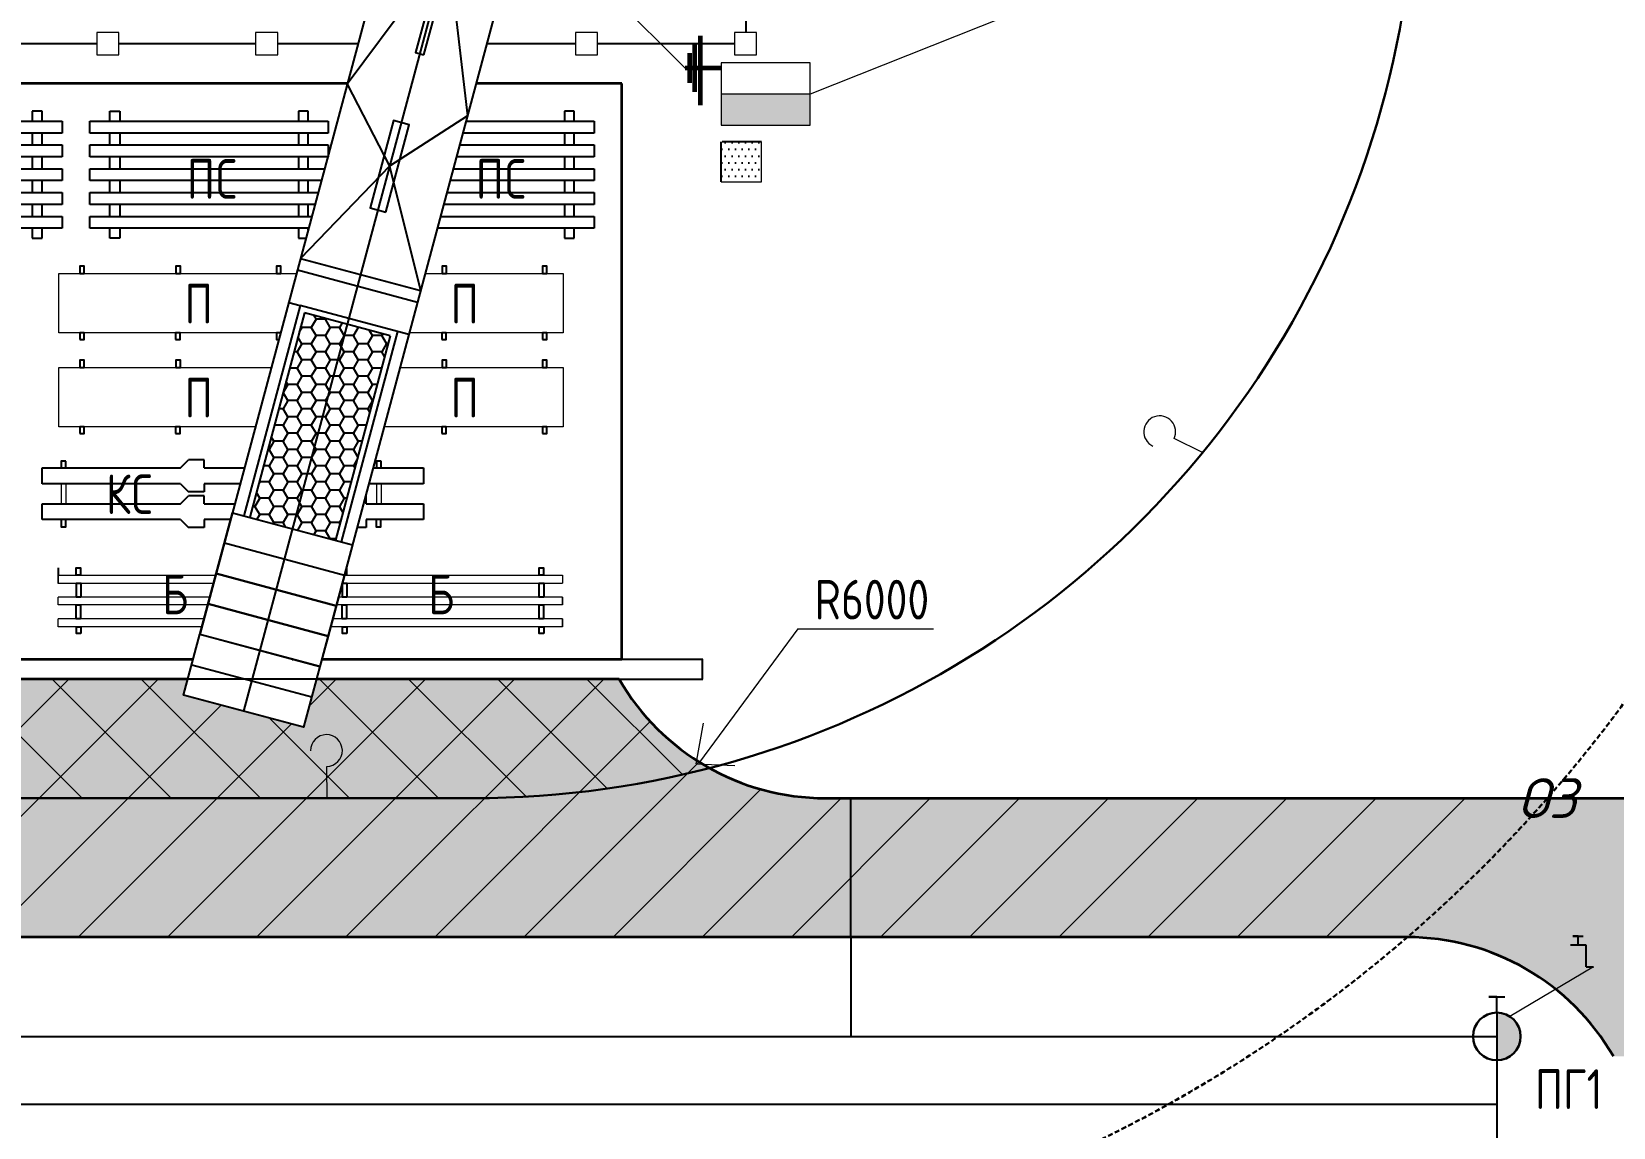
# Model space of a CAD drawing. Header units: millimetres. Extents: x -345369 to 252202, y 74562 to 424723.
# Drawn here: x -311697 to -303730, y 213455 to 218973 of the extents above; entities that cross this region are included whole.
import ezdxf

# ---------------------------------------------------------------- set-up
doc = ezdxf.new("R2010")
doc.units = ezdxf.units.MM
doc.linetypes.add('DASHEDX2', pattern=[38.1, 25.4, -12.7])
for name, color, linetype, lineweight in [('0.3 мм', 7, 'Continuous', 30), ('0.5 мм', 7, 'Continuous', 50), ('желтый', 2, 'Continuous', 30), ('Фасад толст', 7, 'Continuous', 60)]:
    doc.layers.add(name, color=color, linetype=linetype, lineweight=lineweight)
doc.layers.add('1', color=7, linetype='Continuous')
doc.layers.add('Системный слой', color=7, linetype='Continuous')
doc.styles.add('2.5', font='isocpeur.TTF', dxfattribs={"height": 2})
doc.styles.add('ISOCPEUR', font='isocpeur.TTF', dxfattribs={"width": 0.8})
doc.styles.get("Standard").update_dxf_attribs({"font": 'isocpeur.TTF', "oblique": 15})
doc.dimstyles.new('М500 стройгенп', dxfattribs={"dimtxt": 2, "dimasz": 2, "dimexe": 1.25, "dimexo": 0.625, "dimtad": 1, "dimlfac": 500, "dimtxsty": '2.5', "dimblk": 'ARCHTICK', "dimcen": 2.5, "dimadec": 0, "dimazin": 0, "dimtfac": 1, "dimtmove": 0, "dimatfit": 3, "dimfxl": 1, "dimarcsym": 0})

# ---------------------------------------------------------------- blocks, each defined once
blk = doc.blocks.new('_ArchTick')
at = {"color": 0, "linetype": 'ByBlock', "const_width": 0.15}
blk.add_lwpolyline([(-0.5, -0.5), (0.5, 0.5)], dxfattribs=at)
blk = doc.blocks.new('*D624')
at = {"color": 0, "lineweight": -2, "transparency": 16777216}
for p, q in [((-308722.8, 215812.6), (-308316.5, 215812.6)), ((-308317.7, 215712.6), (-308317.7, 215812.6)), ((-308737.6, 215712.6), (-308316.5, 215712.6))]:
    blk.add_line(p, q, dxfattribs=at)
at = {"layer": 'Defpoints', "color": 0, "transparency": 16777216}
for p in [(-308723.4, 215812.6), (-308317.7, 215812.6), (-308738.2, 215712.6)]:
    blk.add_point(p, dxfattribs=at)
at = {"color": 0, "lineweight": -2, "transparency": 16777216, "xscale": 2, "yscale": 2, "zscale": 2}
for p, rotation in [((-308317.7, 215812.6), 90), ((-308317.7, 215712.6), 270)]:
    blk.add_blockref('_ArchTick', p, dxfattribs=dict(at, rotation=rotation))
at = {"color": 0, "lineweight": 15, "transparency": 16777216, "insert": (-308319.4, 215762.6), "char_height": 2, "attachment_point": 5, "rotation": 90, "style": '2.5'}
blk.add_mtext('50000', dxfattribs=at)
blk = doc.blocks.new('*D633')
at = {"color": 0, "lineweight": -2, "transparency": 16777216}
for p, q in [((-310060.1, 215712.6), (-326417.6, 215712.6)), ((-326416.4, 214412.6), (-326416.4, 215712.6)), ((-326417, 214412.6), (-326417.6, 214412.6))]:
    blk.add_line(p, q, dxfattribs=at)
at = {"layer": 'Defpoints', "color": 0, "transparency": 16777216}
for p in [(-326416.4, 215712.6), (-310059.5, 215712.6), (-326416.4, 214412.6)]:
    blk.add_point(p, dxfattribs=at)
at = {"color": 0, "lineweight": -2, "transparency": 16777216, "xscale": 2, "yscale": 2, "zscale": 2}
for p, rotation in [((-326416.4, 215712.6), 90), ((-326416.4, 214412.6), 270)]:
    blk.add_blockref('_ArchTick', p, dxfattribs=dict(at, rotation=rotation))
at = {"color": 0, "lineweight": 15, "transparency": 16777216, "insert": (-326418.2, 215062.6), "char_height": 2, "attachment_point": 5, "rotation": 90, "style": '2.5'}
blk.add_mtext('649999,63', dxfattribs=at)
blk = doc.blocks.new('*D582')
at = {"color": 0, "lineweight": -2, "transparency": 16777216}
for p, q in [((-307626.5, 215112.6), (-307569.6, 215112.6)), ((-307570.9, 214412.6), (-307570.9, 215112.6)), ((-307626.5, 214412.6), (-307569.6, 214412.6))]:
    blk.add_line(p, q, dxfattribs=at)
at = {"layer": 'Defpoints', "color": 0, "transparency": 16777216}
for p in [(-307627.2, 215112.6), (-307570.9, 215112.6), (-307627.2, 214412.6)]:
    blk.add_point(p, dxfattribs=at)
at = {"color": 0, "lineweight": -2, "transparency": 16777216, "xscale": 2, "yscale": 2, "zscale": 2}
for p, rotation in [((-307570.9, 215112.6), 90), ((-307570.9, 214412.6), 270)]:
    blk.add_blockref('_ArchTick', p, dxfattribs=dict(at, rotation=rotation))
at = {"color": 0, "lineweight": 15, "transparency": 16777216, "insert": (-307572.7, 214762.6), "char_height": 2, "attachment_point": 5, "rotation": 90, "style": '2.5'}
blk.add_mtext('349999,97', dxfattribs=at)
blk = doc.blocks.new('*D590')
at = {"color": 0, "lineweight": -2, "transparency": 16777216}
for p, q in [((-307571.5, 214412.6), (-307572.1, 214412.6)), ((-307570.9, 214412.6), (-307570.9, 213912.6)), ((-307571.5, 213912.6), (-307572.1, 213912.6))]:
    blk.add_line(p, q, dxfattribs=at)
at = {"layer": 'Defpoints', "color": 0, "transparency": 16777216}
for p in [(-307570.9, 214412.6), (-307570.9, 213912.6), (-307570.9, 213912.6)]:
    blk.add_point(p, dxfattribs=at)
at = {"color": 0, "lineweight": -2, "transparency": 16777216, "xscale": 2, "yscale": 2, "zscale": 2}
for p, rotation in [((-307570.9, 214412.6), 90), ((-307570.9, 213912.6), 270)]:
    blk.add_blockref('_ArchTick', p, dxfattribs=dict(at, rotation=rotation))
at = {"color": 0, "lineweight": 20, "transparency": 16777216, "insert": (-307572.7, 214162.6), "char_height": 2, "attachment_point": 5, "rotation": 90, "style": '2.5'}
blk.add_mtext('250000,03', dxfattribs=at)
blk = doc.blocks.new('*D691')
at = {"color": 0, "lineweight": -2, "transparency": 16777216}
for p, q in [((-320316.6, 213792), (-320316.6, 213569.6)), ((-304316.6, 213792), (-304316.6, 213569.6)), ((-320316.6, 213570.8), (-304316.6, 213570.8))]:
    blk.add_line(p, q, dxfattribs=at)
at = {"layer": 'Defpoints', "color": 0, "transparency": 16777216}
for p in [(-320316.6, 213792.6), (-304316.6, 213792.6), (-304316.6, 213570.8)]:
    blk.add_point(p, dxfattribs=at)
at = {"color": 0, "lineweight": -2, "transparency": 16777216, "xscale": 2, "yscale": 2, "zscale": 2, "rotation": 180}
blk.add_blockref('_ArchTick', (-320316.6, 213570.8), dxfattribs=at)
at = {"color": 0, "lineweight": -2, "transparency": 16777216, "xscale": 2, "yscale": 2, "zscale": 2}
blk.add_blockref('_ArchTick', (-304316.6, 213570.8), dxfattribs=at)
at = {"color": 0, "lineweight": 15, "transparency": 16777216, "insert": (-312316.6, 213572.4), "char_height": 2, "attachment_point": 5, "style": '2.5'}
blk.add_mtext('8000000', dxfattribs=at)

msp = doc.modelspace()

# ---------------------------------------------------------------- hatches: boundary and pattern name
at = {"lineweight": 20}
h = msp.add_hatch(dxfattribs=at)
h.set_pattern_fill('AR-CONC', color=256, scale=2.5)
h.set_pattern_definition([(50, (-467359.26, -150275.32), (455.46167, -39.8477), [47.625, -523.875]), (355, (-467359.26, -150275.3), (-88.10855, 477.6421), [38.1, -419.10146]), (100.45144, (-467321.3, -150278.64), (367.3531, 437.7944), [40.475, -445.2256]), (46.1842, (-467359.26, -150148.3), (677.6976, -105.1058), [71.4375, -785.8125]), (96.63556, (-467302.8, -150157.1), (593.5103, 618.5653), [60.7126, -667.839]), (351.18415, (-467359.26, -150148.3), (593.5103, 618.5653), [57.1499, -628.6493]), (21, (-467295.76, -150180.07), (379.03598, -255.663), [47.625, -523.875]), (326, (-467295.76, -150180.07), (154.50507, 460.4699), [38.1, -419.1]), (71.45144, (-467264.17, -150201.38), (533.54105, 204.8069), [40.475, -445.22484]), (37.5, (-467359.26, -150275.32), (7.72151, 211.3876), [0, -414.02, 0, -425.45, 0, -420.6875]), (7.5, (-467359.26, -150275.32), (167.04916, 250.45144), [0, -242.57, 0, -404.495, 0, -160.3375]), (327.5, (-467500.86, -150275.32), (338.97649, -14.32186), [0, -158.75, 0, -495.3, 0, -657.225]), (317.5, (-467564.36, -150275.32), (370.32295, 63.56623), [0, -206.375, 0, -328.93, 0, -466.725])])
h.paths.add_polyline_path([(-304063.043096, 215112.578109), (-307699.012508, 215112.578109, -0.1277607606), (-308283.032856, 215264.284146, -0.0634386493), (-309473.911787, 215112.578109), (-328372.904858, 215112.578109, -0.0639917581), (-329573.913186, 215266.919397, -0.1289028012), (-330162.638807, 215112.578109), (-333783.77355, 215112.578109, 0.034557613), (-333077.955336, 214412.578109), (-304768.861309, 214412.578109, 0.034557613)])
h.paths.add_polyline_path([(-299008.962601, 215112.578109), (-304063.043096, 215112.578109, -0.034557613), (-304768.861309, 214412.578109, -0.2679491924), (-303729.630825, 213812.578109), (-301729.630825, 213812.578109, -0.2679491924), (-300690.40034, 214412.578109), (-299008.962601, 214412.578109)])
h.paths.add_polyline_path([(-333783.77355, 215112.578109), (-338824.224375, 215112.578109), (-338824.224375, 214412.578109), (-333077.955336, 214412.578109, -0.034557613)])
edge = h.paths.add_edge_path()
edge.add_line((-310261.810123, 215712.578109), (-310326.896758, 215469.5409))
edge.add_line((-310326.896758, 215469.5409), (-310931.394891, 215631.428661))
edge.add_line((-310931.394891, 215631.428661), (-310909.662645, 215712.578109))
edge.add_line((-310909.662645, 215712.578109), (-329123.408323, 215712.578109))
edge.add_arc((-330162.638807, 216312.578109), 1200, 299.3803335062, 330, ccw=False)
edge.add_arc((-328372.904858, 219862.578109), 4750, 255.3541388884, 270)
edge.add_line((-328372.904858, 215112.578109), (-309473.911787, 215112.578109))
edge.add_arc((-309473.911787, 219862.578109), 4750, 270, 284.519610429)
edge.add_arc((-307699.012508, 216312.578109), 1200, 210, 240.8771621671, ccw=False)
edge.add_line((-308738.242993, 215712.578109), (-310261.810123, 215712.578109))
h = msp.add_hatch(dxfattribs=at)
h.set_pattern_fill('ANSI31', color=256, scale=100)
h.set_pattern_definition([(45, (-467359.26, -150275.32), (-224.5064, 224.5064), [])])
h.paths.add_polyline_path([(-304063.043096, 215112.578109), (-307699.012508, 215112.578109, -0.1277607606), (-308283.032856, 215264.284146, -0.0634386493), (-309473.911787, 215112.578109), (-328372.904858, 215112.578109, -0.0639917581), (-329573.913186, 215266.919397, -0.1289028012), (-330162.638807, 215112.578109), (-333783.77355, 215112.578109, 0.034557613), (-333077.955336, 214412.578109), (-304768.861309, 214412.578109, 0.034557613)])
edge = h.paths.add_edge_path()
edge.add_line((-310931.394891, 215631.428661), (-310909.662645, 215712.578109))
edge.add_line((-310909.662645, 215712.578109), (-329123.408323, 215712.578109))
edge.add_arc((-330162.638807, 216312.578109), 1200, 299.3803335062, 330, ccw=False)
edge.add_arc((-328372.904858, 219862.578109), 4750, 255.3541388884, 270)
edge.add_line((-328372.904858, 215112.578109), (-309473.911787, 215112.578109))
edge.add_arc((-309473.911787, 219862.578109), 4750, 270, 284.519610429)
edge.add_arc((-307699.012508, 216312.578109), 1200, 210, 240.8771621671, ccw=False)
edge.add_line((-308738.242993, 215712.578109), (-310261.810123, 215712.578109))
edge.add_line((-310261.810123, 215712.578109), (-310326.896758, 215469.5409))
edge.add_line((-310326.896758, 215469.5409), (-310931.394891, 215631.428661))
h = msp.add_hatch(dxfattribs=at)
h.set_pattern_fill('ANSI31', color=256, scale=100, angle=90)
h.set_pattern_definition([(135, (-467359.26, -150275.32), (-224.5064, -224.5064), [])])
edge = h.paths.add_edge_path()
edge.add_line((-310931.394891, 215631.428661), (-310909.662645, 215712.578109))
edge.add_line((-310909.662645, 215712.578109), (-329123.408323, 215712.578109))
edge.add_arc((-330162.638807, 216312.578109), 1200, 299.3803335062, 330, ccw=False)
edge.add_arc((-328372.904858, 219862.578109), 4750, 255.3541388884, 270)
edge.add_line((-328372.904858, 215112.578109), (-309473.911787, 215112.578109))
edge.add_arc((-309473.911787, 219862.578109), 4750, 270, 284.519610429)
edge.add_arc((-307699.012508, 216312.578109), 1200, 210, 240.8771621671, ccw=False)
edge.add_line((-308738.242993, 215712.578109), (-310261.810123, 215712.578109))
edge.add_line((-310261.810123, 215712.578109), (-310326.896758, 215469.5409))
edge.add_line((-310326.896758, 215469.5409), (-310931.394891, 215631.428661))
at = {"lineweight": 25}
h = msp.add_hatch(color=256, dxfattribs=at)
h.dxf.hatch_style = 1
h.paths.add_polyline_path([(-304196.594688, 213912.578109, 0.4142135624), (-304316.594488, 214032.577909), (-304316.594488, 213792.578309, 0.4142135624)])
at = {"layer": '0.3 мм', "lineweight": 25, "ltscale": 200}
h = msp.add_hatch(dxfattribs=at)
h.set_pattern_fill('HONEY', color=256, scale=14.9, angle=120.0076962163, style=0)
h.set_pattern_definition([(120.0077, (-304160.106, 204824.707), (-70.96674, 40.95997), [47.3075, -94.615]), (240.0077, (-304160.106, 204824.707), (0.011, -81.93899), [47.3075, -94.615]), (180.0077, (-304160.106, 204824.707), (-70.95575, -40.97902), [-94.615, 47.3075])])
h.paths.add_polyline_path([(-310166.771483, 216411.42968), (-310598.555864, 216527.063795), (-310322.608605, 217557.466597), (-309890.824224, 217441.832482)])
at = {"layer": 'Системный слой', "lineweight": 25}
h = msp.add_hatch(dxfattribs=at)
h.set_pattern_fill('DOTS', scale=21.333298, style=0)
h.set_pattern_definition([(0, (-407279.55, 220277.034), (16.933305, 33.86661), [0, -33.86661])])
h.paths.add_polyline_path([(-308021.162228, 218418.719632), (-308021.162228, 218215.874359), (-308224.007502, 218215.874359), (-308224.007502, 218418.719632), (-308183.602011, 218418.719632)])
at = {"layer": 'Фасад толст', "lineweight": 15}
msp.add_hatch(color=1, dxfattribs=at).paths.add_polyline_path([(-308224.274919, 218658.876169), (-307775.924487, 218658.876169), (-307775.924487, 218501.902245), (-308224.274919, 218501.902245)])

# ---------------------------------------------------------------- linework, layer by layer
at = {"lineweight": 25}
for p, q in [((-308098.408323, 218968.578016), (-308098.408323, 220812.578109)), ((-312057.248025, 218912.578109), (-311369.014123, 218912.578109)), ((-311257.01431, 218912.578109), (-310569.015457, 218912.578109)), ((-310457.015643, 218912.578109), (-310052.253016, 218912.578109)), ((-309404.400494, 218912.578109), (-308958.046093, 218912.578109)), ((-308846.046279, 218912.578109), (-308298.408323, 218912.578109)), ((-308298.408323, 218912.578109), (-308157.062196, 218912.578109)), ((-308723.408323, 218712.578109), (-308863.408323, 218712.578109)), ((-308021.162228, 218418.719632), (-308218.514666, 218418.719632)), ((-310947.408323, 216775.72703), (-310907.408323, 216815.72703)), ((-310827.408323, 216815.72703), (-310907.408323, 216815.72703)), ((-310827.408323, 216775.72703), (-310827.408323, 216815.72703)), ((-311643.408323, 216775.72703), (-310947.408323, 216775.72703)), ((-311643.408323, 216695.72703), (-311643.408323, 216775.72703)), ((-311643.408323, 216775.72703), (-311233.408323, 216775.72703)), ((-311643.408323, 216775.72703), (-310947.408323, 216775.72703)), ((-310827.408323, 216775.72703), (-310624.512909, 216775.72703)), ((-309976.660387, 216775.72703), (-309723.408323, 216775.72703)), ((-309723.408323, 216775.72703), (-309723.408323, 216695.72703)), ((-310947.408323, 216695.72703), (-311643.408323, 216695.72703)), ((-310947.408323, 216695.72703), (-310907.408323, 216655.72703)), ((-310947.408323, 216595.72703), (-310907.408323, 216635.72703)), ((-310827.408323, 216655.72703), (-310907.408323, 216655.72703)), ((-310827.408323, 216635.72703), (-310907.408323, 216635.72703)), ((-310645.937327, 216695.72703), (-310827.408323, 216695.72703)), ((-310827.408323, 216695.72703), (-310827.408323, 216655.72703)), ((-310827.408323, 216595.72703), (-310827.408323, 216635.72703)), ((-310011.408323, 216635.72703), (-310014.153119, 216635.72703)), ((-310011.408323, 216595.72703), (-310011.408323, 216635.72703)), ((-309723.408323, 216695.72703), (-309998.084806, 216695.72703)), ((-311643.408323, 216515.72703), (-311643.408323, 216595.72703)), ((-311643.408323, 216595.72703), (-310947.408323, 216595.72703)), ((-311643.408323, 216515.72703), (-311643.408323, 216595.72703)), ((-311643.408323, 216595.72703), (-311233.408323, 216595.72703)), ((-311643.408323, 216595.72703), (-310947.408323, 216595.72703)), ((-310827.408323, 216595.72703), (-310672.71785, 216595.72703)), ((-310011.408323, 216595.72703), (-309723.408323, 216595.72703)), ((-309723.408323, 216595.72703), (-309723.408323, 216515.72703)), ((-310947.408323, 216515.72703), (-311643.408323, 216515.72703)), ((-310947.408323, 216515.72703), (-310907.408323, 216475.72703)), ((-310827.408323, 216475.72703), (-310907.408323, 216475.72703)), ((-310694.142269, 216515.72703), (-310827.408323, 216515.72703)), ((-310827.408323, 216515.72703), (-310827.408323, 216475.72703)), ((-310011.408323, 216475.72703), (-310057.001956, 216475.72703)), ((-309723.408323, 216515.72703), (-310011.408323, 216515.72703)), ((-310011.408323, 216515.72703), (-310011.408323, 216475.72703)), ((-311563.408323, 216272.466244), (-311563.408323, 216235.518139)), ((-310890.343973, 215784.715132), (-310285.852484, 215622.802561)), ((-303866.829079, 214262.635672), (-303829.155435, 214262.635672)), ((-304316.594488, 214112.577776), (-304356.594421, 214112.577776)), ((-304356.594421, 214112.577776), (-304276.594554, 214112.577776)), ((-304316.594488, 214032.577909), (-304316.594488, 214112.577776)), ((-304316.594488, 214032.577909), (-304316.594488, 213792.578309))]:
    msp.add_line(p, q, dxfattribs=at)
at = {"color": 1, "lineweight": 20}
for p, q in [((-308405.039919, 218788.599433), (-309476.507879, 219860.067393)), ((-306221.137954, 219276.682986), (-307775.924487, 218658.876169))]:
    msp.add_line(p, q, dxfattribs=at)
at = {"lineweight": 13}
for p, q in [((-311369.014123, 218968.578016), (-311369.014123, 218856.578202)), ((-311257.01431, 218856.578202), (-311257.01431, 218968.578016)), ((-310457.015643, 218968.578016), (-310569.015457, 218968.578016)), ((-310569.015457, 218968.578016), (-310569.015457, 218856.578202)), ((-310457.015643, 218856.578202), (-310457.015643, 218968.578016)), ((-308846.046279, 218968.578016), (-308958.046093, 218968.578016)), ((-308958.046093, 218968.578016), (-308958.046093, 218856.578202)), ((-308846.046279, 218856.578202), (-308846.046279, 218968.578016)), ((-308157.062196, 218968.578016), (-308157.062196, 218856.578202)), ((-308045.062383, 218856.578202), (-308045.062383, 218968.578016)), ((-311369.014123, 218856.578202), (-311257.01431, 218856.578202)), ((-310569.015457, 218856.578202), (-310457.015643, 218856.578202)), ((-308958.046093, 218856.578202), (-308846.046279, 218856.578202)), ((-308157.062196, 218856.578202), (-308045.062383, 218856.578202)), ((-305798.778607, 216853.276512), (-305942.710487, 216923.158758)), ((-310207.960761, 215112.578109), (-310210.524714, 215272.557298))]:
    msp.add_line(p, q, dxfattribs=at)
at = {"lineweight": 20}
for p, q in [((-311257.01431, 218968.578016), (-311369.014123, 218968.578016)), ((-308045.062383, 218968.578016), (-308157.062196, 218968.578016)), ((-311257.01431, 218912.578109), (-310569.015457, 218912.578109)), ((-309404.400494, 218912.578109), (-308958.046093, 218912.578109)), ((-308021.162228, 218215.874359), (-308021.162228, 218418.719632)), ((-308224.007502, 218215.874359), (-308021.162228, 218215.874359)), ((-311560.046733, 217455.630004), (-311560.046733, 217755.630004)), ((-311560.046733, 217755.630004), (-310960.046733, 217755.630004)), ((-310960.046733, 217755.630004), (-310360.046733, 217755.630004)), ((-309714.237247, 217755.630004), (-309619.80662, 217755.630004)), ((-309619.80662, 217755.630004), (-309019.80662, 217755.630004)), ((-309019.80662, 217755.630004), (-309019.80662, 217455.630004)), ((-310442.431337, 217455.630004), (-311560.046733, 217455.630004)), ((-309019.80662, 217455.630004), (-309794.578815, 217455.630004)), ((-311560.286847, 216982.329013), (-311560.286847, 217282.329013)), ((-311560.286847, 217282.329013), (-310960.286847, 217282.329013)), ((-310960.286847, 217282.329013), (-310488.842249, 217282.329013)), ((-309840.989727, 217282.329013), (-309620.046733, 217282.329013)), ((-309620.046733, 217282.329013), (-309020.046733, 217282.329013)), ((-309020.046733, 217282.329013), (-309020.046733, 216982.329013)), ((-310569.183818, 216982.329013), (-311560.286847, 216982.329013)), ((-309020.046733, 216982.329013), (-309921.331296, 216982.329013)), ((-310947.408323, 216775.72703), (-311643.408323, 216775.72703)), ((-311643.408323, 216775.72703), (-311643.408323, 216715.72703)), ((-310624.512909, 216775.72703), (-310827.408323, 216775.72703)), ((-309843.408323, 216775.72703), (-309976.660387, 216775.72703)), ((-311547.524304, 216695.72703), (-311547.524304, 216595.72703)), ((-311524.740557, 216695.72703), (-311524.740557, 216595.72703)), ((-309959.578158, 216695.72703), (-309959.578158, 216595.72703)), ((-309936.79441, 216695.72703), (-309936.79441, 216595.72703)), ((-310947.408323, 216595.72703), (-311643.408323, 216595.72703)), ((-311643.408323, 216595.72703), (-311643.408323, 216535.72703)), ((-311643.408323, 216575.72703), (-311643.408323, 216515.72703)), ((-310672.71785, 216595.72703), (-310827.408323, 216595.72703)), ((-309843.408323, 216595.72703), (-310011.408323, 216595.72703)), ((-311563.408323, 216235.518139), (-310769.183675, 216235.518139)), ((-311563.408323, 216194.082204), (-311563.408323, 216235.518139)), ((-311563.408323, 216235.518139), (-311563.408323, 216195.518139)), ((-310121.331153, 216235.518139), (-309023.408323, 216235.518139)), ((-309023.408323, 216235.518139), (-309023.408323, 216195.518139)), ((-311563.408323, 216195.518139), (-310779.895884, 216195.518139)), ((-310132.043362, 216195.518139), (-309023.408323, 216195.518139)), ((-311563.408323, 216085.518139), (-311563.408323, 216125.518139)), ((-310798.64225, 216125.518139), (-311563.408323, 216125.518139)), ((-310809.354459, 216085.518139), (-311563.408323, 216085.518139)), ((-309023.408323, 216085.518139), (-310161.501938, 216085.518139)), ((-309023.408323, 216125.518139), (-310150.789728, 216125.518139)), ((-309023.408323, 216125.518139), (-309023.408323, 216085.518139)), ((-309023.408323, 216085.518139), (-309023.408323, 216125.518139)), ((-311563.408323, 215975.518139), (-311563.408323, 216015.518139)), ((-310828.100826, 216015.518139), (-311563.408323, 216015.518139)), ((-309023.408323, 216015.518139), (-310180.248304, 216015.518139)), ((-309023.408323, 216015.518139), (-309023.408323, 215975.518139)), ((-309023.408323, 215975.518139), (-309023.408323, 216015.518139)), ((-310838.813035, 215975.518139), (-311563.408323, 215975.518139)), ((-309023.408323, 215975.518139), (-310190.960513, 215975.518139))]:
    msp.add_line(p, q, dxfattribs=at)
at = {"lineweight": 35}
for p, q in [((-310105.814062, 218712.578109), (-318923.408323, 218712.578109)), ((-308723.408323, 218712.578109), (-309457.96154, 218712.578109)), ((-308723.408323, 215812.578109), (-308723.408323, 218712.578109)), ((-329123.408323, 215812.578109), (-310882.882122, 215812.578109)), ((-310384.152355, 215812.578109), (-310381.108377, 215812.578109)), ((-310234.596705, 215812.578109), (-308723.408323, 215812.578109)), ((-310909.662645, 215712.578109), (-329123.408323, 215712.578109)), ((-308738.242993, 215712.578109), (-310261.810123, 215712.578109)), ((-307699.012508, 215112.578109), (-304063.043096, 215112.578109)), ((-304063.043096, 215112.578109), (-298808.949681, 215112.582256)), ((-304768.861309, 214412.578109), (-339024.224375, 214412.579276))]:
    msp.add_line(p, q, dxfattribs=at)
at = {"lineweight": 15}
for p, q in [((-307838.060313, 215966.179306), (-308332.47693, 215293.400585)), ((-307838.060313, 215966.179306), (-307154.872506, 215966.179306)), ((-308349.930224, 215286.062363), (-308313.406611, 215490.400285)), ((-308349.930224, 215286.062363), (-308154.70717, 215276.278142))]:
    msp.add_line(p, q, dxfattribs=at)
at = {"lineweight": 30}
msp.add_line((-309473.911787, 215112.578109), (-328372.904858, 215112.578109), dxfattribs=at)
at = {"color": 5, "lineweight": 25}
for p, q in [((-303906.32228, 214417.975491), (-303933.524548, 214417.975491)), ((-303933.524548, 214417.975491), (-303881.865195, 214417.975491)), ((-303906.32228, 214372.490098), (-303906.32228, 214417.975491)), ((-303866.829079, 214372.490098), (-303945.815482, 214372.490098)), ((-303866.829079, 214262.635672), (-303866.829079, 214372.490098)), ((-312554.11904, 213912.578109), (-304316.594488, 213912.578109)), ((-304316.594488, 213912.578109), (-304316.594488, 211113.476002))]:
    msp.add_line(p, q, dxfattribs=at)
at = {"color": 5, "lineweight": 20}
msp.add_line((-303829.155435, 214262.635672), (-304251.283376, 214013.247919), dxfattribs=at)
at = {"linetype": 'Continuous'}
for points in [[(-311454.502263, 217755.630004), (-311431.718516, 217755.630004), (-311431.718516, 217792.578109), (-311454.502263, 217792.578109)], [(-310969.812833, 217755.630004), (-310947.029085, 217755.630004), (-310947.029085, 217792.578109), (-310969.812833, 217792.578109)], [(-310464.058185, 217755.630004), (-310441.274438, 217755.630004), (-310441.274438, 217792.578109), (-310464.058185, 217792.578109)], [(-309629.572719, 217755.630004), (-309606.788972, 217755.630004), (-309606.788972, 217792.578109), (-309629.572719, 217792.578109)], [(-309123.818072, 217755.630004), (-309101.034325, 217755.630004), (-309101.034325, 217792.578109), (-309123.818072, 217792.578109)], [(-311454.502263, 217422.329013), (-311431.718516, 217422.329013), (-311431.718516, 217455.630004), (-311454.502263, 217455.630004)], [(-310971.438607, 217422.329013), (-310948.65486, 217422.329013), (-310948.65486, 217455.630004), (-310971.438607, 217455.630004)], [(-309631.198494, 217422.329013), (-309608.414746, 217422.329013), (-309608.414746, 217455.630004), (-309631.198494, 217455.630004)], [(-309123.818072, 217422.329013), (-309101.034325, 217422.329013), (-309101.034325, 217455.630004), (-309123.818072, 217455.630004)], [(-311454.742377, 217282.329013), (-311431.958629, 217282.329013), (-311431.958629, 217319.277118), (-311454.742377, 217319.277118)], [(-310970.052946, 217282.329013), (-310947.269199, 217282.329013), (-310947.269199, 217319.277118), (-310970.052946, 217319.277118)], [(-309629.812833, 217282.329013), (-309607.029085, 217282.329013), (-309607.029085, 217319.277118), (-309629.812833, 217319.277118)], [(-309124.058185, 217282.329013), (-309101.274438, 217282.329013), (-309101.274438, 217319.277118), (-309124.058185, 217319.277118)], [(-311454.742377, 216949.028022), (-311431.958629, 216949.028022), (-311431.958629, 216982.329013), (-311454.742377, 216982.329013)], [(-310971.678721, 216949.028022), (-310948.894973, 216949.028022), (-310948.894973, 216982.329013), (-310971.678721, 216982.329013)], [(-309631.438607, 216949.028022), (-309608.65486, 216949.028022), (-309608.65486, 216982.329013), (-309631.438607, 216982.329013)], [(-309124.058185, 216949.028022), (-309101.274438, 216949.028022), (-309101.274438, 216982.329013), (-309124.058185, 216982.329013)], [(-311524.740557, 216809.028022), (-311547.524304, 216809.028022), (-311547.524304, 216775.72703), (-311524.740557, 216775.72703)], [(-309936.79441, 216809.028022), (-309959.578158, 216809.028022), (-309959.578158, 216775.72703), (-309936.79441, 216775.72703)], [(-311524.740557, 216515.72703), (-311547.524304, 216515.72703), (-311547.524304, 216478.778926), (-311524.740557, 216478.778926)], [(-309938.420185, 216515.72703), (-309961.203932, 216515.72703), (-309961.203932, 216478.778926), (-309938.420185, 216478.778926)], [(-311450.216853, 216235.518139), (-311473.0006, 216235.518139), (-311473.0006, 216272.466244), (-311450.216853, 216272.466244)], [(-309118.420185, 216235.518139), (-309141.203932, 216235.518139), (-309141.203932, 216272.466244), (-309118.420185, 216272.466244)], [(-311448.591078, 216125.518139), (-311471.374826, 216125.518139), (-311471.374826, 216195.518139), (-311448.591078, 216195.518139)], [(-310108.591078, 216125.518139), (-310131.374826, 216125.518139), (-310131.374826, 216195.518139), (-310108.591078, 216195.518139)], [(-309116.79441, 216125.518139), (-309139.578158, 216125.518139), (-309139.578158, 216195.518139), (-309116.79441, 216195.518139)], [(-311450.216853, 216015.518139), (-311473.0006, 216015.518139), (-311473.0006, 216085.518139), (-311450.216853, 216085.518139)], [(-310110.216853, 216015.518139), (-310133.0006, 216015.518139), (-310133.0006, 216085.518139), (-310110.216853, 216085.518139)], [(-309118.420185, 216015.518139), (-309141.203932, 216015.518139), (-309141.203932, 216085.518139), (-309118.420185, 216085.518139)], [(-311448.591078, 215942.217148), (-311471.374826, 215942.217148), (-311471.374826, 215975.518139), (-311448.591078, 215975.518139)], [(-310108.591078, 215942.217148), (-310131.374826, 215942.217148), (-310131.374826, 215975.518139), (-310108.591078, 215975.518139)], [(-309116.79441, 215942.217148), (-309139.578158, 215942.217148), (-309139.578158, 215975.518139), (-309116.79441, 215975.518139)]]:
    msp.add_lwpolyline(points, close=True, dxfattribs=at)
for points in [[(-310442.431337, 217455.630004), (-310464.058185, 217455.630004), (-310464.058185, 217422.329013), (-310451.349517, 217422.329013)], [(-310111.436257, 216272.466244), (-310110.216853, 216272.466244), (-310110.216853, 216235.518139), (-310121.331153, 216235.518139)]]:
    msp.add_lwpolyline(points, dxfattribs=at)
at = {"linetype": 'DASHEDX2', "lineweight": 30}
msp.add_arc((-309470.443256, 219857.085134), 7194.507861, 269.9723772298, 36.7932564992, dxfattribs=at)
at = {"lineweight": 30}
msp.add_arc((-309473.911787, 219862.578109), 4750, 270, 36.7416776185, dxfattribs=at)
at = {"lineweight": 13}
for centre, start, end in [((-306014.676428, 216958.099882), 334.1023578721, 244.1023578743), ((-310211.80669, 215352.546892), 270.9181889034, 180.9181889017)]:
    msp.add_arc(centre, 79.999867, start, end, dxfattribs=at)
at = {"lineweight": 35}
for centre, start, end in [((-307699.012508, 216312.578109), 210.0000000001, 270), ((-304768.861309, 213212.578109), 30.0000000001, 90)]:
    msp.add_arc(centre, 1200, start, end, dxfattribs=at)
at = {"layer": '0.3 мм', "lineweight": 25, "ltscale": 50}
for p, q in [((-309856.292928, 219644.304255), (-310357.374093, 217773.238606)), ((-309554.043861, 219563.360375), (-310055.125027, 217692.294725)), ((-309251.794795, 219482.416494), (-309752.87596, 217611.350845)), ((-310341.956211, 217830.809856), (-309737.458078, 217668.922095)), ((-310357.374093, 217773.238606), (-310849.103125, 215937.094357)), ((-310357.374093, 217773.238606), (-309752.87596, 217611.350845)), ((-309752.87596, 217611.350845), (-310244.604992, 215775.206595))]:
    msp.add_line(p, q, dxfattribs=at)
at = {"layer": '0.3 мм', "lineweight": 25, "ltscale": 200}
for p, q in [((-309600.013651, 219391.706559), (-310106.83351, 218708.771431)), ((-309600.028326, 219391.651761), (-309501.681901, 218549.323787)), ((-310106.83351, 218708.771431), (-309893.668145, 218295.183931)), ((-309501.681901, 218549.323787), (-309893.668145, 218295.183931)), ((-309893.668145, 218295.183931), (-310341.956211, 217830.809856)), ((-309893.668145, 218295.183931), (-309737.468166, 217668.924797)), ((-310343.685289, 217593.961163), (-310627.341489, 216534.772736)), ((-310401.25654, 217609.379045), (-310343.685289, 217593.961163)), ((-309854.329658, 217462.909166), (-310343.685289, 217593.961163)), ((-309890.824224, 217441.832482), (-310166.771483, 216411.42968)), ((-309854.329658, 217462.909166), (-310137.985858, 216403.720739)), ((-309796.758407, 217447.491284), (-309854.329658, 217462.909166))]:
    msp.add_line(p, q, dxfattribs=at)
at = {"layer": '0.3 мм', "lineweight": 25}
for p, q in [((-311643.408323, 218572.578109), (-311693.408323, 218572.578109)), ((-311693.408323, 218572.578109), (-311693.408323, 218522.578109)), ((-311643.408323, 218522.578109), (-311643.408323, 218572.578109)), ((-311303.408323, 218522.578109), (-311303.408323, 218572.578109)), ((-311303.408323, 218572.578109), (-311253.408323, 218572.578109)), ((-311253.408323, 218572.578109), (-311253.408323, 218522.578109)), ((-310303.408323, 218572.578109), (-310353.408323, 218572.578109)), ((-310353.408323, 218572.578109), (-310353.408323, 218522.578109)), ((-310303.408323, 218522.578109), (-310303.408323, 218572.578109)), ((-308963.408323, 218572.578109), (-309013.408323, 218572.578109)), ((-309013.408323, 218572.578109), (-309013.408323, 218522.578109)), ((-308963.408323, 218522.578109), (-308963.408323, 218572.578109)), ((-312743.408323, 218522.578109), (-311543.408323, 218522.578109)), ((-311543.408323, 218462.578109), (-312743.408323, 218462.578109)), ((-311693.408323, 218462.578109), (-311693.408323, 218402.578109)), ((-311643.408323, 218402.578109), (-311643.408323, 218462.578109)), ((-311543.408323, 218522.578109), (-311543.408323, 218462.578109)), ((-311543.408323, 218522.578109), (-311543.408323, 218495.905551)), ((-311403.408323, 218522.578109), (-310203.408323, 218522.578109)), ((-311403.408323, 218462.578109), (-311403.408323, 218522.578109)), ((-310203.408323, 218462.578109), (-311403.408323, 218462.578109)), ((-311303.408323, 218402.578109), (-311303.408323, 218462.578109)), ((-311253.408323, 218462.578109), (-311253.408323, 218402.578109)), ((-310353.408323, 218462.578109), (-310353.408323, 218402.578109)), ((-310303.408323, 218402.578109), (-310303.408323, 218462.578109)), ((-310203.408323, 218522.578109), (-310203.408323, 218462.578109)), ((-310203.408323, 218522.578109), (-310203.408323, 218495.905551)), ((-308863.408323, 218462.578109), (-309524.912847, 218462.578109)), ((-309508.844534, 218522.578109), (-308863.408323, 218522.578109)), ((-309013.408323, 218462.578109), (-309013.408323, 218402.578109)), ((-308963.408323, 218402.578109), (-308963.408323, 218462.578109)), ((-308863.408323, 218522.578109), (-308863.408323, 218462.578109)), ((-308863.408323, 218522.578109), (-308863.408323, 218495.905551)), ((-312743.408323, 218402.578109), (-311543.408323, 218402.578109)), ((-311543.408323, 218402.578109), (-311543.408323, 218342.578109)), ((-311403.408323, 218402.578109), (-310203.408323, 218402.578109)), ((-311403.408323, 218342.578109), (-311403.408323, 218402.578109)), ((-310203.408323, 218402.578109), (-310203.408323, 218342.578109)), ((-309540.981161, 218402.578109), (-308863.408323, 218402.578109)), ((-308863.408323, 218402.578109), (-308863.408323, 218342.578109)), ((-311543.408323, 218342.578109), (-312743.408323, 218342.578109)), ((-311693.408323, 218342.578109), (-311693.408323, 218282.578109)), ((-311643.408323, 218282.578109), (-311643.408323, 218342.578109)), ((-310203.408323, 218342.578109), (-311403.408323, 218342.578109)), ((-311303.408323, 218282.578109), (-311303.408323, 218342.578109)), ((-311253.408323, 218342.578109), (-311253.408323, 218282.578109)), ((-310353.408323, 218342.578109), (-310353.408323, 218282.578109)), ((-310303.408323, 218282.578109), (-310303.408323, 218342.578109)), ((-308863.408323, 218342.578109), (-309557.049475, 218342.578109)), ((-309013.408323, 218342.578109), (-309013.408323, 218282.578109)), ((-308963.408323, 218282.578109), (-308963.408323, 218342.578109)), ((-312743.408323, 218282.578109), (-311543.408323, 218282.578109)), ((-311543.408323, 218222.578109), (-312743.408323, 218222.578109)), ((-311693.408323, 218222.578109), (-311693.408323, 218162.578109)), ((-311643.408323, 218162.578109), (-311643.408323, 218222.578109)), ((-311543.408323, 218282.578109), (-311543.408323, 218222.578109)), ((-311403.408323, 218282.578109), (-310220.970311, 218282.578109)), ((-311403.408323, 218222.578109), (-311403.408323, 218282.578109)), ((-310237.038624, 218222.578109), (-311403.408323, 218222.578109)), ((-311303.408323, 218162.578109), (-311303.408323, 218222.578109)), ((-311253.408323, 218222.578109), (-311253.408323, 218162.578109)), ((-310353.408323, 218222.578109), (-310353.408323, 218162.578109)), ((-310303.408323, 218162.578109), (-310303.408323, 218222.578109)), ((-308863.408323, 218222.578109), (-309589.186102, 218222.578109)), ((-309573.117789, 218282.578109), (-308863.408323, 218282.578109)), ((-309013.408323, 218222.578109), (-309013.408323, 218162.578109)), ((-308963.408323, 218162.578109), (-308963.408323, 218222.578109)), ((-308863.408323, 218282.578109), (-308863.408323, 218222.578109)), ((-312743.408323, 218162.578109), (-311543.408323, 218162.578109)), ((-311543.408323, 218162.578109), (-311543.408323, 218102.578109)), ((-311403.408323, 218162.578109), (-310253.106938, 218162.578109)), ((-311403.408323, 218102.578109), (-311403.408323, 218162.578109)), ((-309605.254416, 218162.578109), (-308863.408323, 218162.578109)), ((-308863.408323, 218162.578109), (-308863.408323, 218102.578109)), ((-311543.408323, 218102.578109), (-312743.408323, 218102.578109)), ((-311693.408323, 218102.578109), (-311693.408323, 218042.578109)), ((-311643.408323, 218042.578109), (-311643.408323, 218102.578109)), ((-310269.175252, 218102.578109), (-311403.408323, 218102.578109)), ((-311303.408323, 218042.578109), (-311303.408323, 218102.578109)), ((-311253.408323, 218102.578109), (-311253.408323, 218042.578109)), ((-310353.408323, 218102.578109), (-310353.408323, 218042.578109)), ((-310303.408323, 218042.578109), (-310303.408323, 218102.578109)), ((-308863.408323, 218102.578109), (-309621.32273, 218102.578109)), ((-309013.408323, 218102.578109), (-309013.408323, 218042.578109)), ((-308963.408323, 218042.578109), (-308963.408323, 218102.578109)), ((-312743.408323, 218042.578109), (-311543.408323, 218042.578109)), ((-311543.408323, 218042.578109), (-311543.408323, 217982.578109)), ((-311403.408323, 218042.578109), (-310285.243566, 218042.578109)), ((-311403.408323, 217982.578109), (-311403.408323, 218042.578109)), ((-309637.391044, 218042.578109), (-308863.408323, 218042.578109)), ((-308863.408323, 218042.578109), (-308863.408323, 217982.578109)), ((-311543.408323, 217982.578109), (-312743.408323, 217982.578109)), ((-311693.408323, 217982.578109), (-311693.408323, 217932.578109)), ((-311693.408323, 217932.578109), (-311643.408323, 217932.578109)), ((-311643.408323, 217932.578109), (-311643.408323, 217982.578109)), ((-310301.311879, 217982.578109), (-311403.408323, 217982.578109)), ((-311303.408323, 217932.578109), (-311303.408323, 217982.578109)), ((-311253.408323, 217932.578109), (-311303.408323, 217932.578109)), ((-311253.408323, 217982.578109), (-311253.408323, 217932.578109)), ((-310353.408323, 217982.578109), (-310353.408323, 217932.578109)), ((-310353.408323, 217932.578109), (-310314.702141, 217932.578109)), ((-310303.408323, 217974.749869), (-310303.408323, 217982.578109)), ((-308863.408323, 217982.578109), (-309653.459357, 217982.578109)), ((-309013.408323, 217982.578109), (-309013.408323, 217932.578109)), ((-309013.408323, 217932.578109), (-308963.408323, 217932.578109)), ((-308963.408323, 217932.578109), (-308963.408323, 217982.578109))]:
    msp.add_line(p, q, dxfattribs=at)
at = {"layer": '0.3 мм', "lineweight": 25, "ltscale": 50}
for points in [[(-309721.078884, 218856.372123), (-309634.767188, 219178.664919), (-309676.382788, 219189.809794), (-309762.694484, 218867.516999)], [(-309913.501959, 218064.249065), (-309795.731585, 218504.010358), (-309874.13222, 218525.006459), (-309991.902594, 218085.245165)], [(-310080.414607, 216388.302857), (-310162.516443, 216081.729916), (-310767.014576, 216243.617677), (-310684.91274, 216550.190618)], [(-310121.238384, 216235.864546), (-310203.34022, 215929.291605), (-310807.838353, 216091.179366), (-310725.736517, 216397.752307)], [(-310162.516443, 216081.729916), (-310244.604992, 215775.206595), (-310849.103125, 215937.094357), (-310767.001288, 216243.667297)], [(-310244.80821, 215776.064221), (-310326.896758, 215469.5409), (-310931.394891, 215631.428661), (-310849.293054, 215938.001602)]]:
    msp.add_lwpolyline(points, close=True, dxfattribs=at)
for points in [[(-310849.103125, 215937.094357), (-310807.838353, 216091.179366), (-310203.34022, 215929.291605), (-310244.604992, 215775.206595)], [(-310849.103125, 215937.094357), (-310848.889272, 215937.892895), (-310244.604992, 215775.206595)]]:
    msp.add_lwpolyline(points, dxfattribs=at)
at = {"layer": '0.5 мм', "lineweight": 25, "ltscale": 50}
msp.add_line((-310055.125027, 217692.294725), (-310629.145825, 215550.484781), dxfattribs=at)
at = {"layer": '0.5 мм', "lineweight": 25, "ltscale": 200}
for p, q in [((-310322.608605, 217557.466597), (-310598.555864, 216527.063795)), ((-309890.824224, 217441.832482), (-310322.608605, 217557.466597))]:
    msp.add_line(p, q, dxfattribs=at)
at = {"layer": 'желтый', "color": 5}
msp.add_circle((-304316.594488, 213912.578109), 119.9998, dxfattribs=at)
at = {"layer": 'Системный слой', "color": 7, "lineweight": 25}
msp.add_line((-308224.007502, 218215.874359), (-308224.007502, 218418.719632), dxfattribs=at)
at = {"layer": 'Фасад толст', "color": 1}
for p, q in [((-308327.909914, 218602.376075), (-308327.909914, 218952.647359)), ((-308381.910888, 218716.060431), (-308381.910888, 218865.079404)), ((-308355.998524, 218669.972302), (-308355.998524, 218906.558962)), ((-308224.274919, 218788.599433), (-308405.039919, 218788.599433))]:
    msp.add_line(p, q, dxfattribs=at)
at = {"layer": 'Фасад толст', "color": 1, "lineweight": 15}
msp.add_line((-307775.924487, 218658.876169), (-308224.274919, 218658.876169), dxfattribs=at)
msp.add_lwpolyline([(-307775.924487, 218815.850093), (-308224.274919, 218815.850093), (-308224.274919, 218501.902245), (-307775.924487, 218501.902245)], close=True, dxfattribs=at)

# ---------------------------------------------------------------- texts
at = {"lineweight": 40, "insert": (-304063.043034, 215112.578109), "char_height": 200, "width": 1600, "attachment_point": 5}
msp.add_mtext('ОЗ', dxfattribs=at)
at = {"lineweight": 40, "insert": (-303954.561012, 213646.994533), "char_height": 200, "width": 1599.99733333, "attachment_point": 5, "style": 'ISOCPEUR'}
msp.add_mtext('ПГ1', dxfattribs=at)
at = {"layer": '1', "char_height": 200, "width": 33551.99764857, "style": 'ISOCPEUR'}
for s, insert, attachment_point in [('ПC', (-310915.223848, 218331.354126), 1), ('ПC', (-309459.99748, 218331.354126), 1), ('П', (-310926.471039, 217702.808376), 1), ('П', (-309586.230925, 217702.808376), 1), ('П', (-310926.711152, 217229.507385), 1), ('П', (-309586.471039, 217229.507385), 1), ('КC', (-311321.784973, 216743.658459), 1), ('Б', (-311039.152438, 216039.079612), 7), ('Б', (-309699.152438, 216039.079612), 7), ('\\A1;R6000', (-307175.804412, 216212.430922), 3)]:
    msp.add_mtext(s, dxfattribs=dict(at, insert=insert, attachment_point=attachment_point))

# ---------------------------------------------------------------- dimensions: what is measured, and where the dimension line sits
at = {"lineweight": 15}
for base, p1, p2, picture, middle in [((-308317.74711, 215812.578109), (-308738.242993, 215712.578109), (-308723.408323, 215812.578109), '*D624', (-308319.37211, 215762.578109)), ((-326416.399816, 215712.578109), (-326416.399816, 214412.578846), (-310059.49098, 215712.578109), '*D633', (-326418.224816, 215062.578478)), ((-307570.891009, 215112.57814), (-307627.158201, 214412.578206), (-307627.158201, 215112.57814), '*D582', (-307572.716009, 214762.578173))]:
    dim = msp.add_linear_dim(base=base, p1=p1, p2=p2, angle=90, dimstyle='М500 стройгенп', dxfattribs=at)
    dim.commit()
    dim.dimension.update_dxf_attribs({"geometry": picture, "text_midpoint": middle})
at = {"lineweight": 20}
dim = msp.add_linear_dim(base=(-307570.891009, 213912.57814), p1=(-307570.891009, 214412.578205), p2=(-307570.891009, 213912.57814), angle=90, dimstyle='М500 стройгенп', dxfattribs=at)
dim.commit()
dim.dimension.update_dxf_attribs({"geometry": '*D590', "text_midpoint": (-307572.716009, 214162.578172)})
at = {"lineweight": 15}
dim = msp.add_linear_dim(base=(-304316.594487807, 213570.8118685523), p1=(-320316.594487807, 213792.5783091021), p2=(-304316.594487807, 213792.5783091021), dimstyle='М500 стройгенп', dxfattribs=at)
dim.commit()
dim.dimension.update_dxf_attribs({"geometry": '*D691', "text_midpoint": (-312316.594487807, 213572.4368685523)})

doc.saveas('drawing.dxf')
